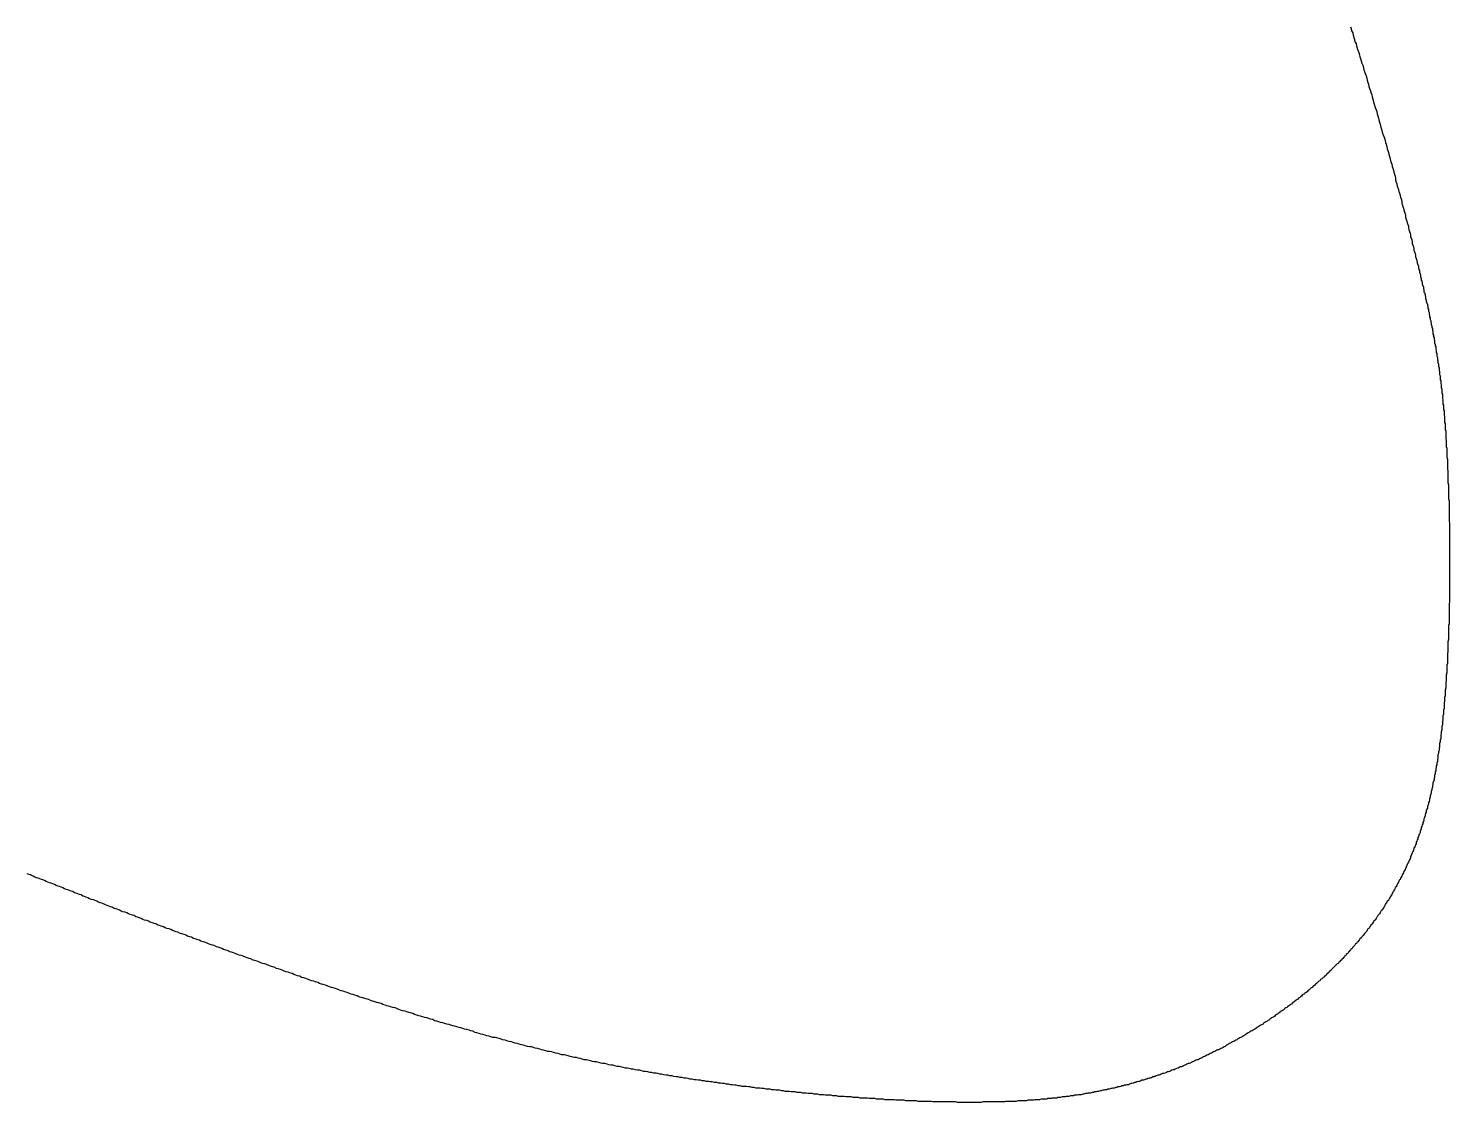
# Model space of a CAD drawing. Header units: millimetres. Extents: x 289 to 9778, y -894 to 6380.
# Drawn here: x 7166.03 to 7191.57, y 542.53 to 561.83 of the extents above; entities that cross this region are included whole.
import ezdxf

# ---------------------------------------------------------------- set-up
doc = ezdxf.new("R2010")
doc.units = ezdxf.units.MM

msp = doc.modelspace()

# ---------------------------------------------------------------- linework, layer by layer
msp.add_polyline3d([(7189.79, 561.858, 0), (7189.8, 561.828, 0), (7189.81, 561.788, 0), (7189.83, 561.748, 0), (7189.84, 561.708, 0), (7189.85, 561.668, 0), (7189.86, 561.628, 0), (7189.87, 561.588, 0), (7189.89, 561.558, 0), (7189.9, 561.518, 0), (7189.91, 561.478, 0), (7189.92, 561.438, 0), (7189.94, 561.398, 0), (7189.95, 561.358, 0), (7189.96, 561.318, 0), (7189.97, 561.288, 0), (7189.98, 561.248, 0), (7189.99, 561.208, 0), (7190.01, 561.168, 0), (7190.02, 561.128, 0), (7190.03, 561.088, 0), (7190.04, 561.058, 0), (7190.05, 561.018, 0), (7190.07, 560.978, 0), (7190.08, 560.938, 0), (7190.09, 560.898, 0), (7190.1, 560.858, 0), (7190.11, 560.828, 0), (7190.12, 560.788, 0), (7190.13, 560.748, 0), (7190.15, 560.708, 0), (7190.16, 560.668, 0), (7190.17, 560.638, 0), (7190.18, 560.598, 0), (7190.19, 560.558, 0), (7190.2, 560.518, 0), (7190.21, 560.488, 0), (7190.22, 560.448, 0), (7190.23, 560.408, 0), (7190.25, 560.368, 0), (7190.26, 560.338, 0), (7190.27, 560.298, 0), (7190.28, 560.258, 0), (7190.29, 560.218, 0), (7190.3, 560.188, 0), (7190.31, 560.148, 0), (7190.32, 560.108, 0), (7190.33, 560.078, 0), (7190.34, 560.038, 0), (7190.35, 559.998, 0), (7190.36, 559.968, 0), (7190.37, 559.928, 0), (7190.39, 559.888, 0), (7190.4, 559.858, 0), (7190.41, 559.818, 0), (7190.42, 559.778, 0), (7190.43, 559.748, 0), (7190.44, 559.708, 0), (7190.45, 559.668, 0), (7190.46, 559.638, 0), (7190.47, 559.598, 0), (7190.48, 559.568, 0), (7190.49, 559.528, 0), (7190.5, 559.488, 0), (7190.51, 559.458, 0), (7190.52, 559.418, 0), (7190.53, 559.388, 0), (7190.54, 559.348, 0), (7190.55, 559.318, 0), (7190.56, 559.278, 0), (7190.57, 559.248, 0), (7190.58, 559.208, 0), (7190.59, 559.178, 0), (7190.6, 559.138, 0), (7190.6, 559.108, 0), (7190.61, 559.068, 0), (7190.62, 559.038, 0), (7190.63, 558.998, 0), (7190.64, 558.968, 0), (7190.65, 558.938, 0), (7190.66, 558.898, 0), (7190.67, 558.868, 0), (7190.68, 558.828, 0), (7190.69, 558.798, 0), (7190.7, 558.768, 0), (7190.71, 558.728, 0), (7190.71, 558.698, 0), (7190.72, 558.668, 0), (7190.73, 558.628, 0), (7190.74, 558.598, 0), (7190.75, 558.568, 0), (7190.76, 558.528, 0), (7190.77, 558.498, 0), (7190.78, 558.468, 0), (7190.78, 558.438, 0), (7190.79, 558.398, 0), (7190.8, 558.368, 0), (7190.81, 558.338, 0), (7190.82, 558.308, 0), (7190.83, 558.278, 0), (7190.83, 558.248, 0), (7190.84, 558.208, 0), (7190.85, 558.178, 0), (7190.86, 558.148, 0), (7190.87, 558.118, 0), (7190.87, 558.088, 0), (7190.88, 558.058, 0), (7190.89, 558.028, 0), (7190.9, 557.998, 0), (7190.9, 557.968, 0), (7190.91, 557.938, 0), (7190.92, 557.908, 0), (7190.93, 557.878, 0), (7190.93, 557.848, 0), (7190.94, 557.818, 0), (7190.95, 557.788, 0), (7190.96, 557.758, 0), (7190.96, 557.728, 0), (7190.97, 557.698, 0), (7190.98, 557.668, 0), (7190.98, 557.648, 0), (7190.99, 557.618, 0), (7191, 557.588, 0), (7191.01, 557.558, 0), (7191.01, 557.528, 0), (7191.02, 557.498, 0), (7191.03, 557.478, 0), (7191.03, 557.448, 0), (7191.04, 557.418, 0), (7191.05, 557.388, 0), (7191.05, 557.368, 0), (7191.06, 557.338, 0), (7191.06, 557.308, 0), (7191.07, 557.288, 0), (7191.08, 557.258, 0), (7191.08, 557.228, 0), (7191.09, 557.208, 0), (7191.1, 557.178, 0), (7191.1, 557.158, 0), (7191.11, 557.128, 0), (7191.11, 557.098, 0), (7191.12, 557.078, 0), (7191.13, 557.048, 0), (7191.13, 557.028, 0), (7191.14, 556.998, 0), (7191.14, 556.978, 0), (7191.15, 556.948, 0), (7191.15, 556.918, 0), (7191.16, 556.898, 0), (7191.17, 556.868, 0), (7191.17, 556.848, 0), (7191.18, 556.818, 0), (7191.18, 556.798, 0), (7191.19, 556.778, 0), (7191.19, 556.748, 0), (7191.2, 556.728, 0), (7191.2, 556.698, 0), (7191.21, 556.678, 0), (7191.21, 556.648, 0), (7191.22, 556.628, 0), (7191.22, 556.598, 0), (7191.23, 556.578, 0), (7191.23, 556.558, 0), (7191.24, 556.528, 0), (7191.24, 556.508, 0), (7191.25, 556.478, 0), (7191.25, 556.458, 0), (7191.26, 556.438, 0), (7191.26, 556.408, 0), (7191.27, 556.388, 0), (7191.27, 556.358, 0), (7191.27, 556.338, 0), (7191.28, 556.318, 0), (7191.28, 556.288, 0), (7191.29, 556.268, 0), (7191.29, 556.248, 0), (7191.3, 556.218, 0), (7191.3, 556.198, 0), (7191.3, 556.178, 0), (7191.31, 556.148, 0), (7191.31, 556.128, 0), (7191.32, 556.108, 0), (7191.32, 556.078, 0), (7191.32, 556.058, 0), (7191.33, 556.038, 0), (7191.33, 556.008, 0), (7191.34, 555.988, 0), (7191.34, 555.968, 0), (7191.34, 555.938, 0), (7191.35, 555.918, 0), (7191.35, 555.898, 0), (7191.35, 555.868, 0), (7191.36, 555.848, 0), (7191.36, 555.828, 0), (7191.37, 555.798, 0), (7191.37, 555.778, 0), (7191.37, 555.758, 0), (7191.38, 555.728, 0), (7191.38, 555.708, 0), (7191.38, 555.688, 0), (7191.39, 555.658, 0), (7191.39, 555.638, 0), (7191.39, 555.608, 0), (7191.4, 555.588, 0), (7191.4, 555.568, 0), (7191.4, 555.538, 0), (7191.4, 555.518, 0), (7191.41, 555.498, 0), (7191.41, 555.468, 0), (7191.41, 555.448, 0), (7191.42, 555.428, 0), (7191.42, 555.398, 0), (7191.42, 555.378, 0), (7191.43, 555.348, 0), (7191.43, 555.328, 0), (7191.43, 555.308, 0), (7191.43, 555.278, 0), (7191.44, 555.258, 0), (7191.44, 555.228, 0), (7191.44, 555.208, 0), (7191.44, 555.178, 0), (7191.45, 555.158, 0), (7191.45, 555.128, 0), (7191.45, 555.108, 0), (7191.45, 555.078, 0), (7191.46, 555.058, 0), (7191.46, 555.028, 0), (7191.46, 555.008, 0), (7191.46, 554.978, 0), (7191.47, 554.958, 0), (7191.47, 554.928, 0), (7191.47, 554.908, 0), (7191.47, 554.878, 0), (7191.48, 554.858, 0), (7191.48, 554.828, 0), (7191.48, 554.808, 0), (7191.48, 554.778, 0), (7191.48, 554.748, 0), (7191.49, 554.728, 0), (7191.49, 554.698, 0), (7191.49, 554.678, 0), (7191.49, 554.648, 0), (7191.49, 554.618, 0), (7191.5, 554.598, 0), (7191.5, 554.568, 0), (7191.5, 554.538, 0), (7191.5, 554.518, 0), (7191.5, 554.488, 0), (7191.5, 554.458, 0), (7191.51, 554.428, 0), (7191.51, 554.408, 0), (7191.51, 554.378, 0), (7191.51, 554.348, 0), (7191.51, 554.318, 0), (7191.52, 554.288, 0), (7191.52, 554.268, 0), (7191.52, 554.238, 0), (7191.52, 554.208, 0), (7191.52, 554.178, 0), (7191.52, 554.148, 0), (7191.52, 554.118, 0), (7191.53, 554.088, 0), (7191.53, 554.058, 0), (7191.53, 554.028, 0), (7191.53, 553.998, 0), (7191.53, 553.968, 0), (7191.53, 553.938, 0), (7191.53, 553.908, 0), (7191.54, 553.878, 0), (7191.54, 553.848, 0), (7191.54, 553.818, 0), (7191.54, 553.788, 0), (7191.54, 553.758, 0), (7191.54, 553.728, 0), (7191.54, 553.698, 0), (7191.54, 553.668, 0), (7191.55, 553.628, 0), (7191.55, 553.598, 0), (7191.55, 553.568, 0), (7191.55, 553.538, 0), (7191.55, 553.508, 0), (7191.55, 553.468, 0), (7191.55, 553.438, 0), (7191.55, 553.408, 0), (7191.55, 553.378, 0), (7191.56, 553.338, 0), (7191.56, 553.308, 0), (7191.56, 553.278, 0), (7191.56, 553.238, 0), (7191.56, 553.208, 0), (7191.56, 553.178, 0), (7191.56, 553.138, 0), (7191.56, 553.108, 0), (7191.56, 553.078, 0), (7191.56, 553.038, 0), (7191.56, 553.008, 0), (7191.56, 552.978, 0), (7191.57, 552.938, 0), (7191.57, 552.908, 0), (7191.57, 552.868, 0), (7191.57, 552.838, 0), (7191.57, 552.798, 0), (7191.57, 552.768, 0), (7191.57, 552.738, 0), (7191.57, 552.698, 0), (7191.57, 552.668, 0), (7191.57, 552.628, 0), (7191.57, 552.598, 0), (7191.57, 552.558, 0), (7191.57, 552.528, 0), (7191.57, 552.488, 0), (7191.57, 552.458, 0), (7191.57, 552.418, 0), (7191.57, 552.388, 0), (7191.57, 552.348, 0), (7191.57, 552.318, 0), (7191.57, 552.278, 0), (7191.57, 552.238, 0), (7191.57, 552.208, 0), (7191.57, 552.168, 0), (7191.57, 552.138, 0), (7191.57, 552.098, 0), (7191.57, 552.068, 0), (7191.57, 552.028, 0), (7191.57, 551.998, 0), (7191.57, 551.958, 0), (7191.57, 551.918, 0), (7191.57, 551.888, 0), (7191.57, 551.848, 0), (7191.57, 551.818, 0), (7191.57, 551.778, 0), (7191.57, 551.738, 0), (7191.57, 551.708, 0), (7191.57, 551.668, 0), (7191.57, 551.638, 0), (7191.57, 551.598, 0), (7191.57, 551.558, 0), (7191.57, 551.528, 0), (7191.56, 551.488, 0), (7191.56, 551.458, 0), (7191.56, 551.418, 0), (7191.56, 551.378, 0), (7191.56, 551.348, 0), (7191.56, 551.308, 0), (7191.56, 551.278, 0), (7191.56, 551.238, 0), (7191.56, 551.198, 0), (7191.56, 551.168, 0), (7191.56, 551.128, 0), (7191.55, 551.098, 0), (7191.55, 551.058, 0), (7191.55, 551.028, 0), (7191.55, 550.988, 0), (7191.55, 550.948, 0), (7191.55, 550.918, 0), (7191.55, 550.878, 0), (7191.55, 550.848, 0), (7191.54, 550.808, 0), (7191.54, 550.778, 0), (7191.54, 550.738, 0), (7191.54, 550.708, 0), (7191.54, 550.668, 0), (7191.54, 550.628, 0), (7191.53, 550.598, 0), (7191.53, 550.558, 0), (7191.53, 550.528, 0), (7191.53, 550.488, 0), (7191.53, 550.458, 0), (7191.53, 550.418, 0), (7191.52, 550.388, 0), (7191.52, 550.348, 0), (7191.52, 550.318, 0), (7191.52, 550.278, 0), (7191.52, 550.248, 0), (7191.51, 550.208, 0), (7191.51, 550.178, 0), (7191.51, 550.148, 0), (7191.51, 550.108, 0), (7191.5, 550.078, 0), (7191.5, 550.038, 0), (7191.5, 550.008, 0), (7191.5, 549.978, 0), (7191.49, 549.938, 0), (7191.49, 549.908, 0), (7191.49, 549.868, 0), (7191.49, 549.838, 0), (7191.48, 549.808, 0), (7191.48, 549.768, 0), (7191.48, 549.738, 0), (7191.47, 549.708, 0), (7191.47, 549.668, 0), (7191.47, 549.638, 0), (7191.47, 549.608, 0), (7191.46, 549.578, 0), (7191.46, 549.538, 0), (7191.46, 549.508, 0), (7191.45, 549.478, 0), (7191.45, 549.448, 0), (7191.45, 549.408, 0), (7191.44, 549.378, 0), (7191.44, 549.348, 0), (7191.44, 549.318, 0), (7191.43, 549.288, 0), (7191.43, 549.258, 0), (7191.43, 549.228, 0), (7191.42, 549.188, 0), (7191.42, 549.158, 0), (7191.41, 549.128, 0), (7191.41, 549.098, 0), (7191.41, 549.068, 0), (7191.4, 549.038, 0), (7191.4, 549.008, 0), (7191.39, 548.978, 0), (7191.39, 548.948, 0), (7191.39, 548.918, 0), (7191.38, 548.888, 0), (7191.38, 548.858, 0), (7191.37, 548.828, 0), (7191.37, 548.798, 0), (7191.36, 548.778, 0), (7191.36, 548.748, 0), (7191.36, 548.718, 0), (7191.35, 548.688, 0), (7191.35, 548.658, 0), (7191.34, 548.628, 0), (7191.34, 548.598, 0), (7191.33, 548.578, 0), (7191.33, 548.548, 0), (7191.32, 548.518, 0), (7191.32, 548.488, 0), (7191.31, 548.468, 0), (7191.31, 548.438, 0), (7191.3, 548.408, 0), (7191.3, 548.378, 0), (7191.29, 548.358, 0), (7191.29, 548.328, 0), (7191.28, 548.298, 0), (7191.27, 548.278, 0), (7191.27, 548.248, 0), (7191.26, 548.218, 0), (7191.26, 548.198, 0), (7191.25, 548.168, 0), (7191.25, 548.148, 0), (7191.24, 548.118, 0), (7191.24, 548.098, 0), (7191.23, 548.068, 0), (7191.22, 548.038, 0), (7191.22, 548.018, 0), (7191.21, 547.988, 0), (7191.21, 547.968, 0), (7191.2, 547.938, 0), (7191.19, 547.918, 0), (7191.19, 547.888, 0), (7191.18, 547.868, 0), (7191.17, 547.848, 0), (7191.17, 547.818, 0), (7191.16, 547.798, 0), (7191.15, 547.768, 0), (7191.15, 547.748, 0), (7191.14, 547.728, 0), (7191.13, 547.698, 0), (7191.13, 547.678, 0), (7191.12, 547.648, 0), (7191.11, 547.628, 0), (7191.11, 547.608, 0), (7191.1, 547.578, 0), (7191.09, 547.558, 0), (7191.09, 547.538, 0), (7191.08, 547.518, 0), (7191.07, 547.488, 0), (7191.06, 547.468, 0), (7191.06, 547.448, 0), (7191.05, 547.418, 0), (7191.04, 547.398, 0), (7191.04, 547.378, 0), (7191.03, 547.358, 0), (7191.02, 547.338, 0), (7191.01, 547.308, 0), (7191, 547.288, 0), (7191, 547.268, 0), (7190.99, 547.248, 0), (7190.98, 547.228, 0), (7190.97, 547.208, 0), (7190.97, 547.178, 0), (7190.96, 547.158, 0), (7190.95, 547.138, 0), (7190.94, 547.118, 0), (7190.93, 547.098, 0), (7190.92, 547.078, 0), (7190.92, 547.058, 0), (7190.91, 547.038, 0), (7190.9, 547.018, 0), (7190.89, 546.998, 0), (7190.88, 546.968, 0), (7190.87, 546.948, 0), (7190.87, 546.928, 0), (7190.86, 546.908, 0), (7190.85, 546.888, 0), (7190.84, 546.868, 0), (7190.83, 546.848, 0), (7190.82, 546.828, 0), (7190.81, 546.808, 0), (7190.8, 546.788, 0), (7190.79, 546.768, 0), (7190.79, 546.748, 0), (7190.78, 546.738, 0), (7190.77, 546.718, 0), (7190.76, 546.698, 0), (7190.75, 546.678, 0), (7190.74, 546.658, 0), (7190.73, 546.638, 0), (7190.72, 546.618, 0), (7190.71, 546.598, 0), (7190.7, 546.578, 0), (7190.69, 546.558, 0), (7190.68, 546.538, 0), (7190.67, 546.528, 0), (7190.66, 546.508, 0), (7190.65, 546.488, 0), (7190.64, 546.468, 0), (7190.63, 546.448, 0), (7190.62, 546.428, 0), (7190.61, 546.408, 0), (7190.6, 546.398, 0), (7190.59, 546.378, 0), (7190.58, 546.358, 0), (7190.57, 546.338, 0), (7190.56, 546.318, 0), (7190.55, 546.308, 0), (7190.54, 546.288, 0), (7190.53, 546.268, 0), (7190.52, 546.248, 0), (7190.51, 546.228, 0), (7190.5, 546.218, 0), (7190.49, 546.198, 0), (7190.48, 546.178, 0), (7190.47, 546.158, 0), (7190.45, 546.148, 0), (7190.44, 546.128, 0), (7190.43, 546.108, 0), (7190.42, 546.098, 0), (7190.41, 546.078, 0), (7190.4, 546.058, 0), (7190.39, 546.038, 0), (7190.38, 546.028, 0), (7190.37, 546.008, 0), (7190.35, 545.988, 0), (7190.34, 545.978, 0), (7190.33, 545.958, 0), (7190.32, 545.938, 0), (7190.31, 545.918, 0), (7190.3, 545.908, 0), (7190.28, 545.888, 0), (7190.27, 545.868, 0), (7190.26, 545.858, 0), (7190.25, 545.838, 0), (7190.24, 545.818, 0), (7190.23, 545.808, 0), (7190.21, 545.788, 0), (7190.2, 545.778, 0), (7190.19, 545.758, 0), (7190.18, 545.738, 0), (7190.17, 545.728, 0), (7190.15, 545.708, 0), (7190.14, 545.688, 0), (7190.13, 545.678, 0), (7190.12, 545.658, 0), (7190.1, 545.648, 0), (7190.09, 545.628, 0), (7190.08, 545.608, 0), (7190.07, 545.598, 0), (7190.05, 545.578, 0), (7190.04, 545.568, 0), (7190.03, 545.548, 0), (7190.02, 545.528, 0), (7190, 545.518, 0), (7189.99, 545.498, 0), (7189.98, 545.488, 0), (7189.96, 545.468, 0), (7189.95, 545.458, 0), (7189.94, 545.438, 0), (7189.92, 545.418, 0), (7189.91, 545.408, 0), (7189.9, 545.388, 0), (7189.88, 545.378, 0), (7189.87, 545.358, 0), (7189.86, 545.348, 0), (7189.84, 545.328, 0), (7189.83, 545.318, 0), (7189.82, 545.298, 0), (7189.8, 545.288, 0), (7189.79, 545.268, 0), (7189.78, 545.258, 0), (7189.76, 545.238, 0), (7189.75, 545.228, 0), (7189.74, 545.208, 0), (7189.72, 545.198, 0), (7189.71, 545.178, 0), (7189.69, 545.168, 0), (7189.68, 545.148, 0), (7189.67, 545.138, 0), (7189.65, 545.118, 0), (7189.64, 545.108, 0), (7189.62, 545.088, 0), (7189.61, 545.078, 0), (7189.59, 545.058, 0), (7189.58, 545.048, 0), (7189.57, 545.028, 0), (7189.55, 545.018, 0), (7189.54, 545.008, 0), (7189.52, 544.988, 0), (7189.51, 544.978, 0), (7189.49, 544.958, 0), (7189.48, 544.948, 0), (7189.46, 544.928, 0), (7189.45, 544.918, 0), (7189.44, 544.908, 0), (7189.42, 544.888, 0), (7189.41, 544.878, 0), (7189.39, 544.858, 0), (7189.38, 544.848, 0), (7189.36, 544.828, 0), (7189.35, 544.818, 0), (7189.33, 544.808, 0), (7189.32, 544.788, 0), (7189.3, 544.778, 0), (7189.29, 544.768, 0), (7189.27, 544.748, 0), (7189.25, 544.738, 0), (7189.24, 544.718, 0), (7189.22, 544.708, 0), (7189.21, 544.698, 0), (7189.19, 544.678, 0), (7189.18, 544.668, 0), (7189.16, 544.658, 0), (7189.15, 544.638, 0), (7189.13, 544.628, 0), (7189.12, 544.618, 0), (7189.1, 544.598, 0), (7189.08, 544.588, 0), (7189.07, 544.578, 0), (7189.05, 544.558, 0), (7189.04, 544.548, 0), (7189.02, 544.538, 0), (7189.01, 544.518, 0), (7188.99, 544.508, 0), (7188.97, 544.498, 0), (7188.96, 544.478, 0), (7188.94, 544.468, 0), (7188.92, 544.458, 0), (7188.91, 544.438, 0), (7188.89, 544.428, 0), (7188.88, 544.418, 0), (7188.86, 544.408, 0), (7188.84, 544.388, 0), (7188.83, 544.378, 0), (7188.81, 544.368, 0), (7188.79, 544.348, 0), (7188.78, 544.338, 0), (7188.76, 544.328, 0), (7188.75, 544.318, 0), (7188.73, 544.298, 0), (7188.71, 544.288, 0), (7188.7, 544.278, 0), (7188.68, 544.268, 0), (7188.66, 544.248, 0), (7188.65, 544.238, 0), (7188.63, 544.228, 0), (7188.61, 544.218, 0), (7188.6, 544.208, 0), (7188.58, 544.188, 0), (7188.56, 544.178, 0), (7188.54, 544.168, 0), (7188.53, 544.158, 0), (7188.51, 544.138, 0), (7188.49, 544.128, 0), (7188.48, 544.118, 0), (7188.46, 544.108, 0), (7188.44, 544.098, 0), (7188.43, 544.078, 0), (7188.41, 544.068, 0), (7188.39, 544.058, 0), (7188.37, 544.048, 0), (7188.36, 544.038, 0), (7188.34, 544.028, 0), (7188.32, 544.008, 0), (7188.3, 543.998, 0), (7188.29, 543.988, 0), (7188.27, 543.978, 0), (7188.25, 543.968, 0), (7188.23, 543.958, 0), (7188.22, 543.938, 0), (7188.2, 543.928, 0), (7188.18, 543.918, 0), (7188.16, 543.908, 0), (7188.15, 543.898, 0), (7188.13, 543.888, 0), (7188.11, 543.878, 0), (7188.09, 543.858, 0), (7188.07, 543.848, 0), (7188.06, 543.838, 0), (7188.04, 543.828, 0), (7188.02, 543.818, 0), (7188, 543.808, 0), (7187.98, 543.798, 0), (7187.97, 543.788, 0), (7187.95, 543.778, 0), (7187.93, 543.768, 0), (7187.91, 543.748, 0), (7187.89, 543.738, 0), (7187.87, 543.728, 0), (7187.86, 543.718, 0), (7187.84, 543.708, 0), (7187.82, 543.698, 0), (7187.8, 543.688, 0), (7187.78, 543.678, 0), (7187.76, 543.668, 0), (7187.75, 543.658, 0), (7187.73, 543.648, 0), (7187.71, 543.638, 0), (7187.69, 543.628, 0), (7187.67, 543.618, 0), (7187.65, 543.608, 0), (7187.63, 543.598, 0), (7187.61, 543.588, 0), (7187.6, 543.578, 0), (7187.58, 543.568, 0), (7187.56, 543.558, 0), (7187.54, 543.538, 0), (7187.52, 543.528, 0), (7187.5, 543.518, 0), (7187.48, 543.508, 0), (7187.46, 543.498, 0), (7187.44, 543.488, 0), (7187.42, 543.478, 0), (7187.4, 543.478, 0), (7187.39, 543.468, 0), (7187.37, 543.458, 0), (7187.35, 543.448, 0), (7187.33, 543.438, 0), (7187.31, 543.428, 0), (7187.29, 543.418, 0), (7187.27, 543.408, 0), (7187.25, 543.398, 0), (7187.23, 543.388, 0), (7187.21, 543.378, 0), (7187.19, 543.368, 0), (7187.17, 543.358, 0), (7187.15, 543.348, 0), (7187.13, 543.338, 0), (7187.11, 543.328, 0), (7187.09, 543.318, 0), (7187.07, 543.308, 0), (7187.05, 543.298, 0), (7187.03, 543.298, 0), (7187.01, 543.288, 0), (7186.99, 543.278, 0), (7186.97, 543.268, 0), (7186.95, 543.258, 0), (7186.93, 543.248, 0), (7186.91, 543.238, 0), (7186.89, 543.228, 0), (7186.87, 543.228, 0), (7186.85, 543.218, 0), (7186.83, 543.208, 0), (7186.81, 543.198, 0), (7186.79, 543.188, 0), (7186.77, 543.178, 0), (7186.75, 543.168, 0), (7186.73, 543.168, 0), (7186.71, 543.158, 0), (7186.69, 543.148, 0), (7186.66, 543.138, 0), (7186.64, 543.128, 0), (7186.62, 543.118, 0), (7186.6, 543.118, 0), (7186.58, 543.108, 0), (7186.56, 543.098, 0), (7186.54, 543.088, 0), (7186.52, 543.078, 0), (7186.5, 543.078, 0), (7186.48, 543.068, 0), (7186.45, 543.058, 0), (7186.43, 543.048, 0), (7186.41, 543.048, 0), (7186.39, 543.038, 0), (7186.37, 543.028, 0), (7186.35, 543.018, 0), (7186.33, 543.018, 0), (7186.3, 543.008, 0), (7186.28, 542.998, 0), (7186.26, 542.988, 0), (7186.24, 542.988, 0), (7186.22, 542.978, 0), (7186.2, 542.968, 0), (7186.17, 542.968, 0), (7186.15, 542.958, 0), (7186.13, 542.948, 0), (7186.11, 542.948, 0), (7186.09, 542.938, 0), (7186.07, 542.928, 0), (7186.04, 542.928, 0), (7186.02, 542.918, 0), (7186, 542.908, 0), (7185.98, 542.908, 0), (7185.95, 542.898, 0), (7185.93, 542.888, 0), (7185.91, 542.888, 0), (7185.89, 542.878, 0), (7185.86, 542.868, 0), (7185.84, 542.868, 0), (7185.82, 542.858, 0), (7185.8, 542.848, 0), (7185.77, 542.848, 0), (7185.75, 542.838, 0), (7185.73, 542.838, 0), (7185.71, 542.828, 0), (7185.68, 542.828, 0), (7185.66, 542.818, 0), (7185.64, 542.808, 0), (7185.61, 542.808, 0), (7185.59, 542.798, 0), (7185.57, 542.798, 0), (7185.55, 542.788, 0), (7185.52, 542.788, 0), (7185.5, 542.778, 0), (7185.48, 542.778, 0), (7185.45, 542.768, 0), (7185.43, 542.768, 0), (7185.41, 542.758, 0), (7185.38, 542.758, 0), (7185.36, 542.748, 0), (7185.34, 542.748, 0), (7185.31, 542.738, 0), (7185.29, 542.738, 0), (7185.26, 542.728, 0), (7185.24, 542.728, 0), (7185.22, 542.718, 0), (7185.19, 542.718, 0), (7185.17, 542.708, 0), (7185.15, 542.708, 0), (7185.12, 542.698, 0), (7185.1, 542.698, 0), (7185.07, 542.698, 0), (7185.05, 542.688, 0), (7185.03, 542.688, 0), (7185, 542.678, 0), (7184.98, 542.678, 0), (7184.95, 542.668, 0), (7184.93, 542.668, 0), (7184.9, 542.668, 0), (7184.88, 542.658, 0), (7184.85, 542.658, 0), (7184.83, 542.658, 0), (7184.81, 542.648, 0), (7184.78, 542.648, 0), (7184.76, 542.648, 0), (7184.73, 542.638, 0), (7184.71, 542.638, 0), (7184.68, 542.638, 0), (7184.66, 542.628, 0), (7184.63, 542.628, 0), (7184.61, 542.628, 0), (7184.58, 542.618, 0), (7184.56, 542.618, 0), (7184.53, 542.618, 0), (7184.51, 542.608, 0), (7184.48, 542.608, 0), (7184.46, 542.608, 0), (7184.43, 542.608, 0), (7184.41, 542.598, 0), (7184.38, 542.598, 0), (7184.35, 542.598, 0), (7184.33, 542.588, 0), (7184.3, 542.588, 0), (7184.28, 542.588, 0), (7184.25, 542.588, 0), (7184.23, 542.588, 0), (7184.2, 542.578, 0), (7184.17, 542.578, 0), (7184.15, 542.578, 0), (7184.12, 542.578, 0), (7184.1, 542.568, 0), (7184.07, 542.568, 0), (7184.04, 542.568, 0), (7184.02, 542.568, 0), (7183.99, 542.568, 0), (7183.97, 542.558, 0), (7183.94, 542.558, 0), (7183.91, 542.558, 0), (7183.89, 542.558, 0), (7183.86, 542.558, 0), (7183.83, 542.558, 0), (7183.81, 542.558, 0), (7183.78, 542.548, 0), (7183.75, 542.548, 0), (7183.73, 542.548, 0), (7183.7, 542.548, 0), (7183.67, 542.548, 0), (7183.65, 542.548, 0), (7183.62, 542.548, 0), (7183.59, 542.548, 0), (7183.57, 542.538, 0), (7183.54, 542.538, 0), (7183.51, 542.538, 0), (7183.48, 542.538, 0), (7183.46, 542.538, 0), (7183.43, 542.538, 0), (7183.4, 542.538, 0), (7183.37, 542.538, 0), (7183.35, 542.538, 0), (7183.32, 542.538, 0), (7183.29, 542.538, 0), (7183.26, 542.538, 0), (7183.24, 542.538, 0), (7183.21, 542.538, 0), (7183.18, 542.538, 0), (7183.15, 542.528, 0), (7183.12, 542.528, 0), (7183.1, 542.528, 0), (7183.07, 542.528, 0), (7183.04, 542.528, 0), (7183.01, 542.528, 0), (7182.98, 542.528, 0), (7182.95, 542.528, 0), (7182.93, 542.528, 0), (7182.9, 542.528, 0), (7182.87, 542.528, 0), (7182.84, 542.528, 0), (7182.81, 542.528, 0), (7182.78, 542.528, 0), (7182.75, 542.528, 0), (7182.73, 542.528, 0), (7182.7, 542.538, 0), (7182.67, 542.538, 0), (7182.64, 542.538, 0), (7182.61, 542.538, 0), (7182.58, 542.538, 0), (7182.55, 542.538, 0), (7182.52, 542.538, 0), (7182.49, 542.538, 0), (7182.46, 542.538, 0), (7182.43, 542.538, 0), (7182.41, 542.538, 0), (7182.38, 542.538, 0), (7182.35, 542.538, 0), (7182.32, 542.538, 0), (7182.29, 542.538, 0), (7182.26, 542.548, 0), (7182.23, 542.548, 0), (7182.2, 542.548, 0), (7182.17, 542.548, 0), (7182.14, 542.548, 0), (7182.11, 542.548, 0), (7182.08, 542.548, 0), (7182.05, 542.548, 0), (7182.02, 542.548, 0), (7181.99, 542.558, 0), (7181.96, 542.558, 0), (7181.93, 542.558, 0), (7181.89, 542.558, 0), (7181.86, 542.558, 0), (7181.83, 542.558, 0), (7181.8, 542.558, 0), (7181.77, 542.568, 0), (7181.74, 542.568, 0), (7181.71, 542.568, 0), (7181.68, 542.568, 0), (7181.65, 542.568, 0), (7181.62, 542.568, 0), (7181.59, 542.578, 0), (7181.55, 542.578, 0), (7181.52, 542.578, 0), (7181.49, 542.578, 0), (7181.46, 542.578, 0), (7181.43, 542.578, 0), (7181.4, 542.588, 0), (7181.37, 542.588, 0), (7181.33, 542.588, 0), (7181.3, 542.588, 0), (7181.27, 542.588, 0), (7181.24, 542.598, 0), (7181.21, 542.598, 0), (7181.17, 542.598, 0), (7181.14, 542.598, 0), (7181.11, 542.608, 0), (7181.08, 542.608, 0), (7181.05, 542.608, 0), (7181.01, 542.608, 0), (7180.98, 542.608, 0), (7180.95, 542.618, 0), (7180.92, 542.618, 0), (7180.88, 542.618, 0), (7180.85, 542.618, 0), (7180.82, 542.628, 0), (7180.79, 542.628, 0), (7180.75, 542.628, 0), (7180.72, 542.628, 0), (7180.69, 542.638, 0), (7180.65, 542.638, 0), (7180.62, 542.638, 0), (7180.59, 542.638, 0), (7180.55, 542.648, 0), (7180.52, 542.648, 0), (7180.49, 542.648, 0), (7180.45, 542.658, 0), (7180.42, 542.658, 0), (7180.39, 542.658, 0), (7180.35, 542.658, 0), (7180.32, 542.668, 0), (7180.29, 542.668, 0), (7180.25, 542.668, 0), (7180.22, 542.678, 0), (7180.18, 542.678, 0), (7180.15, 542.678, 0), (7180.12, 542.688, 0), (7180.08, 542.688, 0), (7180.05, 542.688, 0), (7180.01, 542.698, 0), (7179.98, 542.698, 0), (7179.95, 542.698, 0), (7179.91, 542.708, 0), (7179.88, 542.708, 0), (7179.84, 542.708, 0), (7179.81, 542.718, 0), (7179.77, 542.718, 0), (7179.74, 542.718, 0), (7179.7, 542.728, 0), (7179.67, 542.728, 0), (7179.63, 542.728, 0), (7179.6, 542.738, 0), (7179.57, 542.738, 0), (7179.53, 542.748, 0), (7179.5, 542.748, 0), (7179.46, 542.748, 0), (7179.43, 542.758, 0), (7179.39, 542.758, 0), (7179.36, 542.768, 0), (7179.32, 542.768, 0), (7179.29, 542.768, 0), (7179.25, 542.778, 0), (7179.21, 542.778, 0), (7179.18, 542.788, 0), (7179.14, 542.788, 0), (7179.11, 542.788, 0), (7179.07, 542.798, 0), (7179.04, 542.798, 0), (7179, 542.808, 0), (7178.97, 542.808, 0), (7178.93, 542.818, 0), (7178.9, 542.818, 0), (7178.86, 542.818, 0), (7178.82, 542.828, 0), (7178.79, 542.828, 0), (7178.75, 542.838, 0), (7178.72, 542.838, 0), (7178.68, 542.848, 0), (7178.65, 542.848, 0), (7178.61, 542.858, 0), (7178.57, 542.858, 0), (7178.54, 542.868, 0), (7178.5, 542.868, 0), (7178.47, 542.878, 0), (7178.43, 542.878, 0), (7178.4, 542.888, 0), (7178.36, 542.888, 0), (7178.32, 542.898, 0), (7178.29, 542.898, 0), (7178.25, 542.908, 0), (7178.21, 542.908, 0), (7178.18, 542.918, 0), (7178.14, 542.918, 0), (7178.11, 542.928, 0), (7178.07, 542.928, 0), (7178.03, 542.938, 0), (7178, 542.938, 0), (7177.96, 542.948, 0), (7177.92, 542.948, 0), (7177.89, 542.958, 0), (7177.85, 542.968, 0), (7177.82, 542.968, 0), (7177.78, 542.978, 0), (7177.74, 542.978, 0), (7177.71, 542.988, 0), (7177.67, 542.988, 0), (7177.63, 542.998, 0), (7177.6, 543.008, 0), (7177.56, 543.008, 0), (7177.52, 543.018, 0), (7177.49, 543.018, 0), (7177.45, 543.028, 0), (7177.41, 543.038, 0), (7177.38, 543.038, 0), (7177.34, 543.048, 0), (7177.31, 543.058, 0), (7177.27, 543.058, 0), (7177.23, 543.068, 0), (7177.2, 543.068, 0), (7177.16, 543.078, 0), (7177.12, 543.088, 0), (7177.09, 543.088, 0), (7177.05, 543.098, 0), (7177.01, 543.108, 0), (7176.98, 543.108, 0), (7176.94, 543.118, 0), (7176.9, 543.128, 0), (7176.87, 543.128, 0), (7176.83, 543.138, 0), (7176.79, 543.148, 0), (7176.76, 543.148, 0), (7176.72, 543.158, 0), (7176.68, 543.168, 0), (7176.65, 543.178, 0), (7176.61, 543.178, 0), (7176.57, 543.188, 0), (7176.54, 543.198, 0), (7176.5, 543.198, 0), (7176.46, 543.208, 0), (7176.43, 543.218, 0), (7176.39, 543.228, 0), (7176.35, 543.228, 0), (7176.32, 543.238, 0), (7176.28, 543.248, 0), (7176.24, 543.258, 0), (7176.2, 543.258, 0), (7176.17, 543.268, 0), (7176.13, 543.278, 0), (7176.09, 543.288, 0), (7176.06, 543.298, 0), (7176.02, 543.298, 0), (7175.98, 543.308, 0), (7175.95, 543.318, 0), (7175.91, 543.328, 0), (7175.88, 543.338, 0), (7175.84, 543.338, 0), (7175.8, 543.348, 0), (7175.77, 543.358, 0), (7175.73, 543.368, 0), (7175.69, 543.378, 0), (7175.66, 543.388, 0), (7175.62, 543.388, 0), (7175.58, 543.398, 0), (7175.55, 543.408, 0), (7175.51, 543.418, 0), (7175.47, 543.428, 0), (7175.44, 543.438, 0), (7175.4, 543.448, 0), (7175.36, 543.448, 0), (7175.33, 543.458, 0), (7175.29, 543.468, 0), (7175.25, 543.478, 0), (7175.22, 543.488, 0), (7175.18, 543.498, 0), (7175.14, 543.508, 0), (7175.11, 543.518, 0), (7175.07, 543.528, 0), (7175.04, 543.528, 0), (7175, 543.538, 0), (7174.96, 543.548, 0), (7174.93, 543.558, 0), (7174.89, 543.568, 0), (7174.85, 543.578, 0), (7174.82, 543.588, 0), (7174.78, 543.598, 0), (7174.74, 543.608, 0), (7174.71, 543.618, 0), (7174.67, 543.628, 0), (7174.63, 543.638, 0), (7174.6, 543.648, 0), (7174.56, 543.658, 0), (7174.53, 543.668, 0), (7174.49, 543.678, 0), (7174.45, 543.688, 0), (7174.42, 543.698, 0), (7174.38, 543.698, 0), (7174.34, 543.708, 0), (7174.31, 543.718, 0), (7174.27, 543.728, 0), (7174.24, 543.738, 0), (7174.2, 543.748, 0), (7174.16, 543.758, 0), (7174.13, 543.768, 0), (7174.09, 543.778, 0), (7174.06, 543.788, 0), (7174.02, 543.808, 0), (7173.98, 543.818, 0), (7173.95, 543.828, 0), (7173.91, 543.838, 0), (7173.87, 543.848, 0), (7173.84, 543.858, 0), (7173.8, 543.868, 0), (7173.77, 543.878, 0), (7173.73, 543.888, 0), (7173.69, 543.898, 0), (7173.66, 543.908, 0), (7173.62, 543.918, 0), (7173.59, 543.928, 0), (7173.55, 543.938, 0), (7173.51, 543.948, 0), (7173.48, 543.958, 0), (7173.44, 543.968, 0), (7173.41, 543.978, 0), (7173.37, 543.988, 0), (7173.33, 543.998, 0), (7173.3, 544.018, 0), (7173.26, 544.028, 0), (7173.23, 544.038, 0), (7173.19, 544.048, 0), (7173.15, 544.058, 0), (7173.12, 544.068, 0), (7173.08, 544.078, 0), (7173.05, 544.088, 0), (7173.01, 544.098, 0), (7172.97, 544.108, 0), (7172.94, 544.128, 0), (7172.9, 544.138, 0), (7172.87, 544.148, 0), (7172.83, 544.158, 0), (7172.8, 544.168, 0), (7172.76, 544.178, 0), (7172.72, 544.188, 0), (7172.69, 544.198, 0), (7172.65, 544.218, 0), (7172.62, 544.228, 0), (7172.58, 544.238, 0), (7172.54, 544.248, 0), (7172.51, 544.258, 0), (7172.47, 544.268, 0), (7172.44, 544.278, 0), (7172.4, 544.288, 0), (7172.37, 544.308, 0), (7172.33, 544.318, 0), (7172.29, 544.328, 0), (7172.26, 544.338, 0), (7172.22, 544.348, 0), (7172.19, 544.358, 0), (7172.15, 544.378, 0), (7172.12, 544.388, 0), (7172.08, 544.398, 0), (7172.04, 544.408, 0), (7172.01, 544.418, 0), (7171.97, 544.428, 0), (7171.94, 544.448, 0), (7171.9, 544.458, 0), (7171.87, 544.468, 0), (7171.83, 544.478, 0), (7171.8, 544.488, 0), (7171.76, 544.508, 0), (7171.72, 544.518, 0), (7171.69, 544.528, 0), (7171.65, 544.538, 0), (7171.62, 544.548, 0), (7171.58, 544.568, 0), (7171.55, 544.578, 0), (7171.51, 544.588, 0), (7171.48, 544.598, 0), (7171.44, 544.608, 0), (7171.4, 544.628, 0), (7171.37, 544.638, 0), (7171.33, 544.648, 0), (7171.3, 544.658, 0), (7171.26, 544.668, 0), (7171.23, 544.688, 0), (7171.19, 544.698, 0), (7171.16, 544.708, 0), (7171.12, 544.718, 0), (7171.09, 544.728, 0), (7171.05, 544.748, 0), (7171.02, 544.758, 0), (7170.98, 544.768, 0), (7170.94, 544.778, 0), (7170.91, 544.798, 0), (7170.87, 544.808, 0), (7170.84, 544.818, 0), (7170.8, 544.828, 0), (7170.77, 544.848, 0), (7170.73, 544.858, 0), (7170.7, 544.868, 0), (7170.66, 544.878, 0), (7170.63, 544.888, 0), (7170.59, 544.908, 0), (7170.56, 544.918, 0), (7170.52, 544.928, 0), (7170.49, 544.938, 0), (7170.45, 544.958, 0), (7170.42, 544.968, 0), (7170.38, 544.978, 0), (7170.35, 544.988, 0), (7170.31, 545.008, 0), (7170.28, 545.018, 0), (7170.24, 545.028, 0), (7170.21, 545.038, 0), (7170.17, 545.058, 0), (7170.14, 545.068, 0), (7170.1, 545.078, 0), (7170.07, 545.088, 0), (7170.03, 545.108, 0), (7170, 545.118, 0), (7169.96, 545.128, 0), (7169.93, 545.138, 0), (7169.89, 545.158, 0), (7169.86, 545.168, 0), (7169.82, 545.178, 0), (7169.79, 545.188, 0), (7169.75, 545.208, 0), (7169.72, 545.218, 0), (7169.68, 545.228, 0), (7169.65, 545.238, 0), (7169.61, 545.258, 0), (7169.58, 545.268, 0), (7169.54, 545.278, 0), (7169.51, 545.298, 0), (7169.48, 545.308, 0), (7169.44, 545.318, 0), (7169.41, 545.328, 0), (7169.37, 545.348, 0), (7169.34, 545.358, 0), (7169.3, 545.368, 0), (7169.27, 545.378, 0), (7169.23, 545.398, 0), (7169.2, 545.408, 0), (7169.17, 545.418, 0), (7169.13, 545.428, 0), (7169.1, 545.448, 0), (7169.06, 545.458, 0), (7169.03, 545.468, 0), (7169, 545.478, 0), (7168.96, 545.498, 0), (7168.93, 545.508, 0), (7168.89, 545.518, 0), (7168.86, 545.538, 0), (7168.83, 545.548, 0), (7168.79, 545.558, 0), (7168.76, 545.568, 0), (7168.72, 545.588, 0), (7168.69, 545.598, 0), (7168.66, 545.608, 0), (7168.62, 545.618, 0), (7168.59, 545.638, 0), (7168.56, 545.648, 0), (7168.52, 545.658, 0), (7168.49, 545.668, 0), (7168.46, 545.688, 0), (7168.42, 545.698, 0), (7168.39, 545.708, 0), (7168.36, 545.718, 0), (7168.32, 545.738, 0), (7168.29, 545.748, 0), (7168.26, 545.758, 0), (7168.22, 545.768, 0), (7168.19, 545.788, 0), (7168.16, 545.798, 0), (7168.12, 545.808, 0), (7168.09, 545.818, 0), (7168.06, 545.838, 0), (7168.03, 545.848, 0), (7167.99, 545.858, 0), (7167.96, 545.868, 0), (7167.93, 545.888, 0), (7167.9, 545.898, 0), (7167.86, 545.908, 0), (7167.83, 545.918, 0), (7167.8, 545.938, 0), (7167.77, 545.948, 0), (7167.73, 545.958, 0), (7167.7, 545.968, 0), (7167.67, 545.988, 0), (7167.64, 545.998, 0), (7167.61, 546.008, 0), (7167.57, 546.018, 0), (7167.54, 546.038, 0), (7167.51, 546.048, 0), (7167.48, 546.058, 0), (7167.45, 546.068, 0), (7167.42, 546.078, 0), (7167.38, 546.098, 0), (7167.35, 546.108, 0), (7167.32, 546.118, 0), (7167.29, 546.128, 0), (7167.26, 546.148, 0), (7167.23, 546.158, 0), (7167.2, 546.168, 0), (7167.16, 546.178, 0), (7167.13, 546.188, 0), (7167.1, 546.208, 0), (7167.07, 546.218, 0), (7167.04, 546.228, 0), (7167.01, 546.238, 0), (7166.98, 546.258, 0), (7166.95, 546.268, 0), (7166.92, 546.278, 0), (7166.89, 546.288, 0), (7166.86, 546.298, 0), (7166.83, 546.318, 0), (7166.8, 546.328, 0), (7166.77, 546.338, 0), (7166.74, 546.348, 0), (7166.71, 546.358, 0), (7166.68, 546.368, 0), (7166.65, 546.388, 0), (7166.62, 546.398, 0), (7166.59, 546.408, 0), (7166.56, 546.418, 0), (7166.53, 546.428, 0), (7166.5, 546.448, 0), (7166.47, 546.458, 0), (7166.44, 546.468, 0), (7166.41, 546.478, 0), (7166.38, 546.488, 0), (7166.35, 546.498, 0), (7166.32, 546.518, 0), (7166.29, 546.528, 0), (7166.27, 546.538, 0), (7166.24, 546.548, 0), (7166.21, 546.558, 0), (7166.18, 546.568, 0), (7166.15, 546.578, 0), (7166.12, 546.598, 0), (7166.09, 546.608, 0), (7166.07, 546.618, 0), (7166.04, 546.628, 0), (7166.01, 546.638, 0)])

doc.saveas('drawing.dxf')
